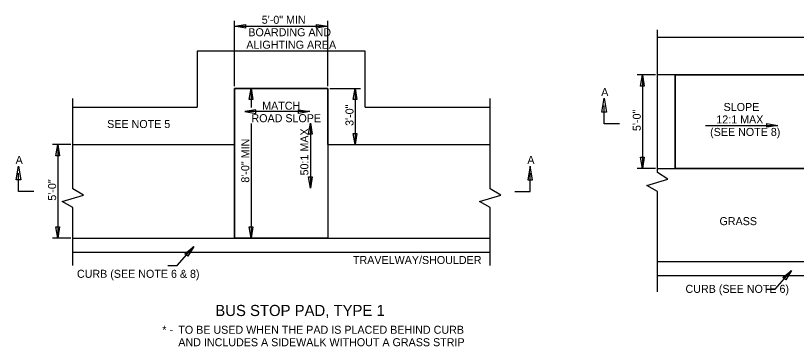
# Model space of a CAD drawing. Extents: x 1.3 to 18, y 0.6 to 10.4.
# Drawn here: x 2.19 to 10.97, y 6.5 to 10.21 of the extents above; entities that cross this region are included whole.
import ezdxf

# ---------------------------------------------------------------- set-up
doc = ezdxf.new("R2010")
doc.units = 0
for name, color, linetype in [('SD_P_Dimension Lines', 7, 'Continuous'), ('SD_P_Dimension Text', 7, 'Continuous'), ('SD_P_Prop Object Lines', 7, 'Continuous'), ('SD_P_Shading', 7, 'Continuous'), ('SD_P_Subtitles', 7, 'Continuous'), ('SD_X_Exist Hidden Lines', 7, 'Continuous'), ('SD_X_Exist Object Lines', 7, 'Continuous')]:
    doc.layers.add(name, color=color, linetype=linetype)

msp = doc.modelspace()

# ---------------------------------------------------------------- linework, layer by layer
at = {"layer": 'SD_P_Dimension Lines'}
for p, q in [((4.653, 9.4228), (4.653, 10.1561)), ((4.653, 10.0961), (5.7016, 10.0961)), ((5.7016, 9.4228), (5.7016, 10.1561)), ((9.3852, 9.5495), (9.1761, 9.5495)), ((9.2361, 9.5495), (9.2361, 8.5009)), ((4.84, 9.397), (4.84, 9.1855)), ((5.7263, 9.397), (6.0682, 9.397)), ((6.0082, 9.397), (6.0082, 8.7678)), ((8.7811, 9.1319), (8.8069, 9.2882)), ((8.8069, 9.2882), (8.8336, 9.132)), ((5.4982, 9.1385), (4.7687, 9.1385)), ((8.8336, 9.132), (8.7811, 9.1319)), ((8.8069, 9.0013), (8.8069, 9.2072)), ((4.84, 9.0025), (4.84, 7.7193)), ((5.5059, 9.0086), (5.5059, 8.2791)), ((8.9809, 9.0013), (8.8069, 9.0013)), ((9.947, 8.9822), (10.7583, 8.9822)), ((2.8158, 8.7678), (2.6067, 8.7678)), ((2.6667, 8.7678), (2.6667, 7.7193)), ((2.2007, 8.3707), (2.2265, 8.527)), ((2.2265, 8.527), (2.2532, 8.3709)), ((7.9768, 8.527), (7.9501, 8.3709)), ((8.0026, 8.3707), (7.9768, 8.527)), ((2.2265, 8.2401), (2.2265, 8.4461)), ((7.9768, 8.2401), (7.9768, 8.4461)), ((9.3852, 8.5009), (9.1761, 8.5009)), ((2.2532, 8.3709), (2.2007, 8.3707)), ((7.9501, 8.3709), (8.0026, 8.3707)), ((2.4005, 8.2401), (2.2265, 8.2401)), ((7.8028, 8.2401), (7.9768, 8.2401)), ((2.8158, 7.7193), (2.6067, 7.7193)), ((4.009, 7.4113), (4.1952, 7.623)), ((3.9053, 7.4113), (4.009, 7.4113)), ((10.7274, 7.1444), (10.9136, 7.356)), ((10.6237, 7.1444), (10.7274, 7.1444))]:
    msp.add_line(p, q, dxfattribs=at)
for points in [[(4.778, 10.0753), (4.653, 10.0961), (4.778, 10.1169)], [(5.5766, 10.1169), (5.7016, 10.0961), (5.5766, 10.0753)], [(9.2153, 9.4245), (9.2361, 9.5495), (9.2569, 9.4245)], [(4.8192, 9.272), (4.84, 9.397), (4.8608, 9.272)], [(5.9874, 9.272), (6.0082, 9.397), (6.029, 9.272)], [(4.8937, 9.1593), (4.7687, 9.1385), (4.8937, 9.1177)], [(5.3732, 9.1593), (5.4982, 9.1385), (5.3732, 9.1177)], [(5.4851, 8.8836), (5.5059, 9.0086), (5.5267, 8.8836)], [(10.6333, 9.003), (10.7583, 8.9822), (10.6333, 8.9614)], [(6.029, 8.8928), (6.0082, 8.7678), (5.9874, 8.8928)], [(2.6459, 8.6428), (2.6667, 8.7678), (2.6875, 8.6428)], [(9.2569, 8.6259), (9.2361, 8.5009), (9.2153, 8.6259)], [(5.5267, 8.4041), (5.5059, 8.2791), (5.4851, 8.4041)], [(2.6875, 7.8443), (2.6667, 7.7193), (2.6459, 7.8443)], [(4.8608, 7.8443), (4.84, 7.7193), (4.8192, 7.8443)], [(4.097, 7.5429), (4.1952, 7.623), (4.1283, 7.5154)], [(10.8154, 7.2759), (10.9136, 7.356), (10.8466, 7.2484)]]:
    msp.add_lwpolyline(points, close=True, dxfattribs=at)
at = {"layer": 'SD_P_Prop Object Lines'}
for p, q in [((14.0951, 9.5495), (9.4051, 9.5495)), ((9.6059, 9.5495), (9.6059, 8.5009)), ((4.653, 9.397), (4.653, 8.7678)), ((5.7016, 9.397), (4.653, 9.397)), ((5.7016, 8.7678), (5.7016, 9.397)), ((2.8357, 8.7678), (4.653, 8.7678)), ((4.653, 8.7678), (4.653, 7.7193)), ((5.7016, 8.7678), (5.7016, 7.7193)), ((5.7016, 8.7678), (7.5258, 8.7678)), ((9.4051, 8.5009), (11.2537, 8.5009)), ((2.8357, 7.7193), (7.5258, 7.7193)), ((2.8357, 7.562), (7.5258, 7.562)), ((14.0951, 7.4523), (9.4051, 7.4523)), ((14.0951, 7.295), (9.4051, 7.295))]:
    msp.add_line(p, q, dxfattribs=at)
at = {"layer": 'SD_P_Shading'}
for points in [[(13.9501, 8.5009), (12.3023, 8.5009), (12.3023, 9.5495), (11.2537, 9.5495), (11.2537, 8.5009), (9.6059, 8.5009), (9.6059, 9.5495), (13.9501, 9.5495)], [(4.653, 9.397), (5.7016, 9.397), (5.7016, 7.7193), (4.653, 7.7193)]]:
    msp.add_lwpolyline(points, close=True, dxfattribs=at)
at = {"layer": 'SD_X_Exist Hidden Lines'}
for p, q in [((14.0951, 9.9695), (9.4051, 9.9695)), ((4.233, 9.817), (4.233, 9.1878)), ((6.1216, 9.817), (4.233, 9.817)), ((6.1216, 9.1878), (6.1216, 9.817)), ((2.8357, 9.1878), (4.233, 9.1878)), ((6.1216, 9.1878), (7.5258, 9.1878))]:
    msp.add_line(p, q, dxfattribs=at)
at = {"layer": 'SD_X_Exist Object Lines'}
for p, q in [((9.4051, 8.4529), (9.4051, 10.0557)), ((2.8357, 8.2726), (2.8357, 9.2843)), ((7.5258, 8.2726), (7.5258, 9.2843)), ((9.5244, 8.3807), (9.4051, 8.4529)), ((9.2853, 8.3098), (9.5244, 8.3807)), ((2.9551, 8.2004), (2.8357, 8.2726)), ((7.6451, 8.2004), (7.5258, 8.2726)), ((9.4051, 8.2419), (9.2853, 8.3098)), ((2.7159, 8.1294), (2.9551, 8.2004)), ((7.406, 8.1294), (7.6451, 8.2004)), ((9.4051, 7.1141), (9.4051, 8.2419)), ((2.8357, 8.0616), (2.7159, 8.1294)), ((7.5258, 8.0616), (7.406, 8.1294)), ((2.8357, 7.412), (2.8357, 8.0616)), ((7.5258, 7.412), (7.5258, 8.0616))]:
    msp.add_line(p, q, dxfattribs=at)

# ---------------------------------------------------------------- texts
at = {"layer": 'SD_P_Dimension Lines'}
for s, p in [('MATCH', (4.9643, 9.1589)), ('SLOPE', (10.1492, 9.1446)), ('ROAD SLOPE', (4.8439, 9.0189)), ('12:1 MAX', (10.0672, 9.0046)), ('(SEE NOTE 8)', (9.9977, 8.8646)), ('GRASS', (10.1031, 7.8637)), ('* -', (3.842, 6.6447)), ('TO BE USED WHEN THE PAD IS PLACED BEHIND CURB', (4.022, 6.6447)), ('AND INCLUDES A SIDEWALK WITHOUT A GRASS STRIP', (4.022, 6.5047))]:
    msp.add_text(s, height=0.09, dxfattribs=at).set_placement(p)
msp.add_text('50:1 MAX', height=0.09, rotation=90, dxfattribs=at).set_placement((5.4834, 8.4214))
at = {"layer": 'SD_P_Dimension Text'}
for s, p in [('5\'-0" MIN', (4.9596, 10.1234)), ('BOARDING AND', (4.8088, 9.9834)), ('ALIGHTING AREA', (4.7858, 9.8434)), ('A', (8.7741, 9.3123)), ('SEE NOTE 5', (3.2227, 8.9536)), ('A', (2.1937, 8.5511)), ('A', (7.9439, 8.5511)), ('TRAVELWAY/SHOULDER', (5.9843, 7.4274)), ('CURB (SEE NOTE 6 & 8)', (2.883, 7.2725)), ('CURB (SEE NOTE 6)', (9.7209, 7.1035))]:
    msp.add_text(s, height=0.09, dxfattribs=at).set_placement(p)
for s, p in [('3\'-0"', (5.9905, 8.9771)), ('5\'-0"', (9.2184, 8.9198)), ('8\'-0" MIN', (4.8189, 8.3404)), ('5\'-0"', (2.649, 8.1382))]:
    msp.add_text(s, height=0.09, rotation=90, dxfattribs=at).set_placement(p)
at = {"layer": 'SD_P_Subtitles'}
msp.add_text('BUS STOP PAD, TYPE 1', height=0.125, dxfattribs=at).set_placement((4.4378, 6.8437))

doc.saveas('drawing.dxf')
